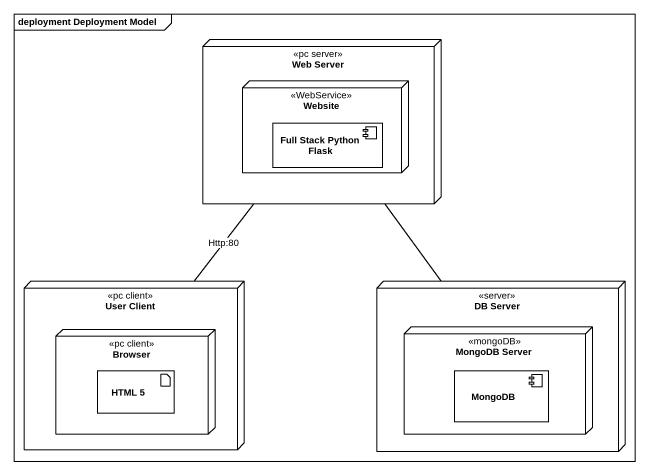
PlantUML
@startuml
mainframe deployment Deployment Model
node "Web Server" as Web_Server <<pc server>> {
  node Website <<WebService>> {
    component "Full Stack Python Flask" as Full_Stack_Python_Flask
  }
}
node "User Client" as User_Client <<pc client>> {
  node Browser <<pc client>> {
    artifact "HTML 5" as HTML_5
  }
}
node "DB Server" as DB_Server <<server>> {
  node "MongoDB Server" as MongoDB_Server <<mongoDB>> {
    component MongoDB
  }
}
Web_Server -- User_Client : Http:80
Web_Server -- DB_Server
@enduml
